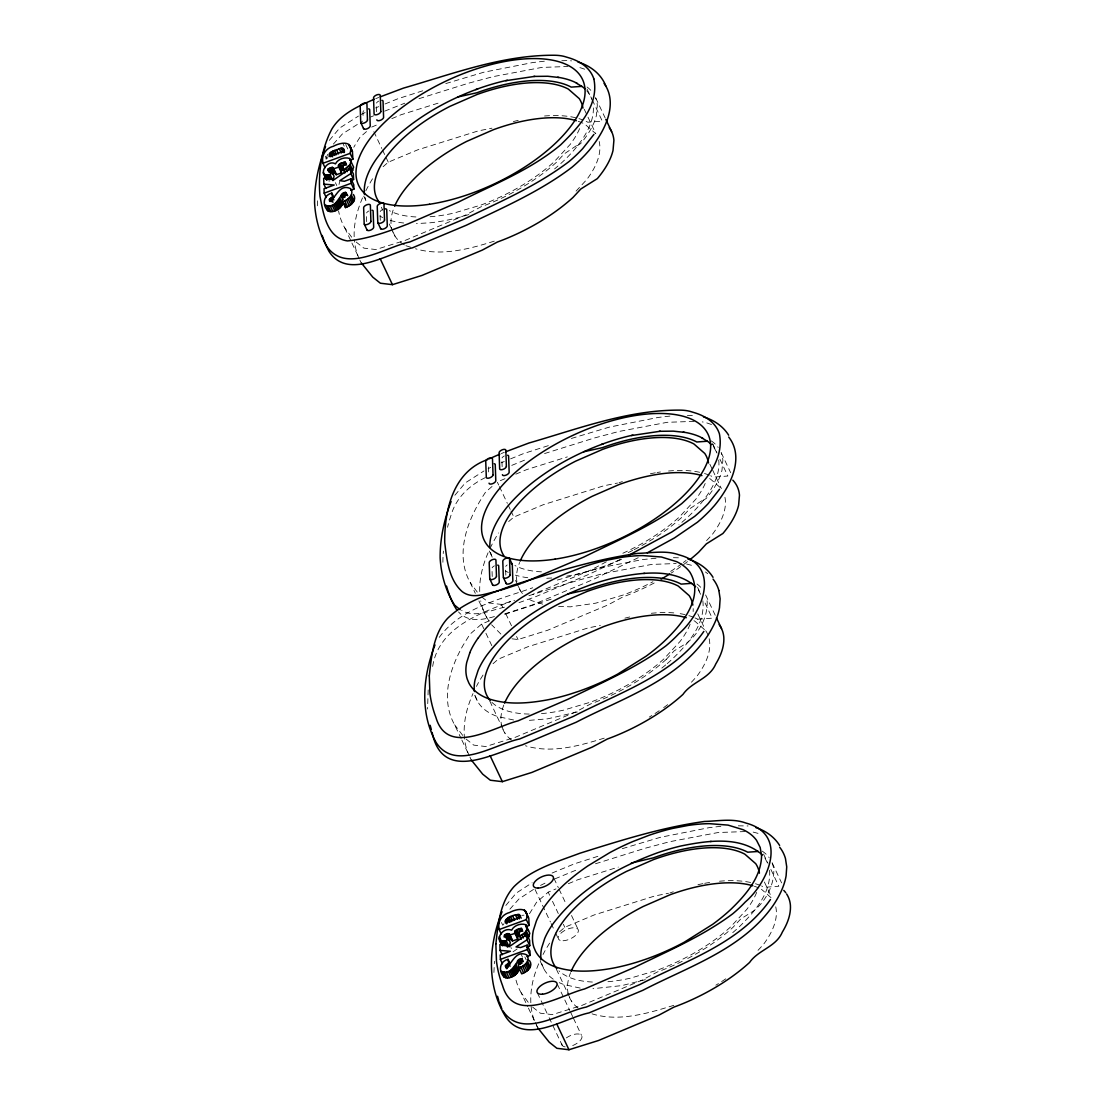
<?xml version="1.0" encoding="UTF-8"?>
<svg xmlns="http://www.w3.org/2000/svg" width="1105" height="1105" viewBox="0 0 1105 1105"><rect width="100%" height="100%" fill="white"/><g stroke="black" fill="none" stroke-linecap="round" stroke-linejoin="round"><path stroke-width="0.75" stroke-dasharray="5 3.75" d="M493.907 972.469L494.446 961.267M428.188 689.921L427.566 709.009M432.663 666.426C438.547 628.096 479.225 613.399 510.69 601.548M325.906 159.023L328.309 152.476M329.318 140.363L339.705 128.014L358.448 116.066M454.887 495.247L465.274 482.899L484.004 470.951M439.238 637.364C460.799 607.847 499.93 599.393 532.707 587.777M505.828 905.465L516.215 893.102L532.14 882.771M483.023 675.045L479.487 680.763A257.064 117.904 -25.3 0 0 476.448 686.398M529.488 913.725L536.547 902.302L548.191 892.163L555.939 888.917M549.613 943.131L546.091 948.85A257.064 117.904 -25.3 0 0 543.038 954.499M327.757 157.49L326.597 159.023L325.202 156.095M503.963 923.752L502.789 925.286L501.408 922.357M333.379 144.092L342.467 133.871L362.62 121.108M509.888 909.18L518.977 898.959L533.494 889.428M356.155 242.036L363.821 248.114L375.852 249.55L405.397 240.31L465.688 214.992L480.772 206.925A116.55 53.454 -25.3 0 0 556.437 162.297L564.199 153.899L578.799 144.12M576.064 191.124L586.81 179.493A112.903 51.783 -25.3 0 0 599.186 141.495M634.173 549.641A116.55 53.454 -25.3 0 0 681.992 517.168L689.755 508.77L704.368 499.004M706.592 540.621L712.38 534.364A112.903 51.783 -25.3 0 0 724.742 496.366M691.426 682.227L696.73 676.481A112.945 51.797 -25.3 0 0 708.636 636.825M758.03 950.314L763.334 944.582A112.945 51.797 -25.3 0 0 775.682 906.583M666.356 659.284L674.119 650.886L687.255 642.696C698.968 633.165 707.393 617.667 707.214 602.239A111.716 51.244 -25.3 0 0 706.454 597.653M366.501 131.592L360.037 137.213A256.429 117.613 -25.3 0 0 353.793 147.227M383.104 166.703L388.269 162.2L417.718 149.838L478.23 130.915L491.96 128.18M492.057 486.462L485.592 492.098A256.429 117.613 -25.3 0 0 470.26 582.653L475.316 593.33M508.659 521.574L513.839 517.071L543.273 504.709L603.786 485.799L617.529 483.051M489.335 620.83L481.6 624.076L469.943 634.215L462.898 645.638A256.498 117.641 -25.3 0 0 454.597 724.77L461.116 738.499M493.023 663.704L498.189 659.202L527.638 646.839L588.15 627.916L600.36 625.485M559.613 931.791L564.793 927.288L594.228 914.926L654.74 896.003L668.484 893.268M517.14 948.96L512.996 951.861L510.911 947.468M577.335 145.708L580.719 143.512A111.591 51.175 -25.3 0 0 596.438 115.279L597.308 105.251A111.591 51.175 -25.3 0 0 595.595 97.793M702.904 500.593L706.275 498.396A111.591 51.175 -25.3 0 0 721.993 470.15L722.863 460.122A111.591 51.175 -25.3 0 0 721.151 452.677M485.371 477.609C470.053 484.846 456.572 497.402 451.475 513.894A459.404 210.71 -25.3 0 0 447.539 527.251M606.341 561.796L591.244 569.862L532.513 594.531M638.234 557.693L591.866 580.097L531.298 605.347L504.073 614.048M361.266 114.45L365.133 112.53M488.12 468.686L490.703 467.401M540.538 885.395L546.989 882.177M620.126 559.531L589.103 574.255L535.234 596.866L518.673 602.764M375.576 107.945L378.725 106.619M385.023 103.981L398.007 98.704L422.787 90.776M370.479 117.089L373.628 115.776M384.637 111.149L404.803 103.193M371.681 127.089L379.429 123.829M391.819 118.622L401.115 114.727L440.149 102.516M501.145 462.815L504.294 461.489M510.579 458.851L523.563 453.575L548.342 445.647M511.767 465.371L526.339 459.431M504.985 478.714L497.236 481.96L498.687 485.012M515.828 474.156L526.684 469.597L567.335 456.89M504.833 614.325L551.685 599.007M552.099 873.033L574.517 863.792L599.297 855.864M554.862 878.876L577.28 869.635M568.329 883.71L577.625 879.815L618.289 867.094M375.741 98.663L378.739 97.447M501.311 453.547L504.308 452.332M445.785 83.579L483.797 72.226L532.679 62.557L544.862 61.148M418.988 98.677L468.271 83.276L493.079 76.646L541.726 67.433L567.956 66.493M571.354 438.464L609.366 427.11L658.249 417.428L670.431 416.033M544.544 453.561L593.827 438.146L618.634 431.53L667.282 422.303L695.211 421.337M557.348 580.07L600.236 567.804L642.599 559.558L658.179 558.066M481.725 596.921L489.377 602.999L501.408 604.421L514.543 600.319M528.908 595.678L578.191 580.263L602.999 573.647L651.632 564.42L676.177 563.536M504.46 607.211C490.717 610.153 475.012 618.399 461.641 610.333M511.988 638.814L518.01 639.533L547.555 630.292L607.847 604.988L622.93 596.921A116.55 53.454 -25.3 0 0 655.237 582.418M622.308 848.668L660.32 837.314L709.189 827.645L721.385 826.236M595.498 863.765L644.781 848.35L669.589 841.734L718.222 832.507L746.151 831.54M494.267 241.152C469.224 249.012 441.448 256.484 415.535 248.763M604.2 738.154C579.089 745.903 551.34 753.721 525.455 745.764M673.829 1005.343C647.751 1013.34 619.007 1022.125 592.045 1013.851M468.852 214.591L460.923 216.898A123.829 56.797 -25.3 0 1 430.425 222.768L416.447 223.597M577.335 711.993L547.707 718.816L526.367 720.598M645.361 979.665L621.853 985.605L592.957 988.685M494.405 616.562C482.402 620.029 467.968 622.488 458.492 611.935M551.74 577.984L546.146 578.316M521.781 915.354L523.991 915.175M697.738 619.228L712.228 618.151L704.286 601.355M561.81 60.734L566.879 60.595A63.399 29.075 -25.3 0 1 571.534 60.872M687.365 415.604L692.448 415.48M673.415 557.68L681.454 557.859M738.32 825.822L748.044 825.96M558.605 606.369L570.401 606.838L595.788 603.15L622.875 595.125A112.903 51.783 -25.3 0 0 652.889 581.769M328.696 180.93L329.912 180.985M513.604 719.99L497.264 716.427A124.395 57.059 -25.3 0 1 477.098 700.446L473.672 693.167M580.194 988.091L563.854 984.527A124.395 57.059 -25.3 0 1 559.268 982.649M686.592 564.02L693.263 565.76M753.182 832.106L759.853 833.847M405.936 245.724L413.933 248.252M542.693 604.145L531.491 600.595A112.903 51.783 -25.3 0 1 527.154 597.874M584.655 69.201L580.719 67.861A63.399 29.075 -25.3 0 0 576.672 67.018M711.523 424.527L706.275 422.745A63.399 29.075 -25.3 0 0 702.241 421.903M500.869 634.049L491.615 624.767M466.075 739.038L473.741 745.115L485.758 746.538L515.303 737.297L575.608 711.979L590.692 703.913A116.522 53.441 -25.3 0 0 666.356 659.284M532.665 1007.125L540.331 1013.202L552.362 1014.625L581.907 1005.398L642.198 980.08L657.295 972.013A116.522 53.441 -25.3 0 0 683.622 960.604M720.101 487.457L710.487 479.073A112.903 51.783 -25.3 0 0 706.44 477.18M704.451 629.588L694.852 621.19A112.903 51.783 -25.3 0 0 692.2 619.891M771.041 897.674L761.442 889.276M351.694 237.202L344.705 227.768A256.429 117.613 -25.3 0 1 338.572 210.875M477.25 592.073L470.26 582.653M462.719 735.405L454.611 724.77M528.204 1002.276L521.215 992.856L527.707 1006.6M478.921 600.968L486.863 617.764L490.661 623.358M698.291 589.863L701.371 595.706M764.881 857.95L768.472 865.008M595.706 97.944L605.084 117.793M586.99 88.953L591.479 98.248M592.211 99.768L602.308 121.149L587.819 122.227A116.55 53.454 -25.3 0 0 578.965 118.636M584.269 109.285L595.816 133.705L584.932 124.188A112.903 51.783 -25.3 0 0 577.915 121.205M721.275 452.829L730.654 472.678M712.711 443.961L717.048 453.119M719.935 459.224L727.877 476.02L713.388 477.111A116.55 53.454 -25.3 0 0 710.653 475.772M712.545 443.823L715.999 451.144M709.838 464.155L711.993 468.741M712.725 470.26L721.385 488.59M705.625 594.946L715.722 616.314M697.587 587.404L701.399 595.25M697.794 613.91L705.018 629.173M772.215 863.033L781.594 882.881M763.5 854.027L767.989 863.337M770.876 869.442L778.818 886.238L764.329 887.315A116.564 53.468 -25.3 0 0 761.594 885.989M764.384 881.997L771.608 897.274M373.849 131.661L381.777 148.457M382.496 149.99L385.383 156.095M386.115 157.614L388.269 162.2M381.336 207.201L382.772 210.254M389.264 223.997L395.038 236.208M345.713 144.534L347.785 148.926M342.812 143.249L344.194 146.178M363.752 196.165L366.529 202.022M499.405 486.545L507.347 503.341M508.065 504.861L510.234 509.446M510.952 510.966L513.839 517.071M335.409 182.67L336.79 185.599M515.552 580.401L517.72 584.973M518.438 586.506L520.607 591.078M344.705 227.768L351.197 241.512M351.915 243.031L359.139 258.308M489.322 551.036L492.084 556.892M501.408 604.421L502.844 607.474M505.731 613.579L511.505 625.789M516.56 636.48L518.01 639.533M481.6 624.076L485.205 631.715M485.924 633.234L493.148 648.511M489.805 701.136L504.957 733.209M553.937 878.337L558.329 887.633M559.061 889.18L566.395 904.664M571.52 915.52L578.108 929.457M548.191 892.163L549.627 895.23M552.514 901.335L558.287 913.545M563.343 924.236L564.793 927.288M535.041 889.456L550.414 921.998M551.146 923.545L554.807 931.294M555.539 932.841L558.467 939.043M461.835 740.032L469.059 755.295M556.395 969.237L571.561 1001.296M557.334 984.182L569.793 1010.523M570.525 1012.083L572.721 1016.724M573.454 1018.271L581.506 1035.316M540.262 961.253L543.715 968.56A124.395 57.059 -25.3 0 0 555.152 980.439M524.834 956.93L526.215 959.858M521.132 954.278L522.513 957.206M537.403 992.884L548.398 1016.117M549.13 1017.677L562.307 1045.565M528.425 1008.119L535.649 1023.396M536.367 1024.915L537.817 1027.968M469.349 755.806C462.967 742.767 463.147 727.532 466.172 713.609A257.064 117.904 -25.3 0 1 473.009 693.581M469.97 757.174L471.213 759.881M535.317 1022.539L537.182 1026.614M477.125 700.473L475.606 696.813A123.373 56.59 -25.3 0 1 474.625 692.904M543.715 968.56L542.196 964.9A123.373 56.59 -25.3 0 1 541.215 960.991M534.074 1019.832C529.792 1007.58 529.972 994.265 532.776 981.71A257.064 117.904 -25.3 0 1 540.317 960.079M769.591 870.298C771.262 893.116 754.384 912.053 739.121 926.957A123.898 56.825 -25.3 0 1 729.894 934.982M702.863 600.83C705.418 624.145 688.084 643.704 672.531 658.856A123.898 56.825 -25.3 0 1 666.881 663.912M502.14 466.642L501.863 458.603A3.647 1.671 -25.3 0 1 504.308 455.964M505.828 575.139L505.565 567.114A3.647 1.671 -25.3 0 1 507.195 564.959M488.672 471.932L488.507 467.111A3.647 1.671 -25.3 0 1 490.15 464.943M492.236 576.506L491.96 568.481A3.647 1.671 -25.3 0 1 494.405 565.843M376.584 111.757L376.308 103.732A3.647 1.671 -25.3 0 1 378.739 101.094M380.272 220.268L379.996 212.243A3.647 1.671 -25.3 0 1 382.441 209.605M363.062 115.445L362.951 112.227A3.647 1.671 -25.3 0 1 364.581 110.072M366.68 221.635L366.404 213.61A3.647 1.671 -25.3 0 1 368.835 210.972M579.628 128.594A112.903 51.783 -25.3 0 1 570.221 144.382L554.006 161.91A112.903 51.783 -25.3 0 1 480.716 205.143L453.616 213.155A112.903 51.783 -25.3 0 1 428.243 216.856M415.908 216.953A112.903 51.783 -25.3 0 1 389.333 210.613M593.357 107.959A123.829 56.797 -25.3 0 1 580.899 141.343L577.031 146.482A123.829 56.797 -25.3 0 1 554.586 168.913M403.684 223.003A123.829 56.797 -25.3 0 1 389.816 220.254M382.758 217.561A123.829 56.797 -25.3 0 1 379.968 216.124M365.686 199.812A123.829 56.797 -25.3 0 1 364.982 197.243M586.7 90.748A123.829 56.797 -25.3 0 1 591.962 99.933M361.307 262.88A256.429 117.613 -25.3 0 1 359.899 260.241M359.263 258.888A256.429 117.613 -25.3 0 1 354.346 239.84M354.166 236.677A256.429 117.613 -25.3 0 1 363.089 196.579M365.824 190.806A256.429 117.613 -25.3 0 1 372.951 178.071M404.416 244.868A112.903 51.783 -25.3 0 1 394.071 207.574M513.355 121.578A116.55 53.454 -25.3 0 1 521.463 119.602M544.558 115.997A116.55 53.454 -25.3 0 1 577.307 118.166M339.028 184.466A256.429 117.613 -25.3 0 1 339.663 181.496M587.073 87.005A111.591 51.175 -25.3 0 1 592.653 92.544M317.356 205.82A459.404 210.71 -25.3 0 1 317.605 199.439M486.863 617.764A256.429 117.613 -25.3 0 1 480.744 600.871M479.722 591.562A256.429 117.613 -25.3 0 1 489.377 549.876M490.026 548.481A256.429 117.613 -25.3 0 1 498.507 532.942M711.275 440.909A111.591 51.175 -25.3 0 1 718.209 447.428M705.183 483.465A112.903 51.783 -25.3 0 1 695.777 499.253L679.575 516.781A112.903 51.783 -25.3 0 1 621.397 553.895M541.464 571.838A112.903 51.783 -25.3 0 1 514.889 565.484M686.067 560.428A112.903 51.783 -25.3 0 1 683.332 562.514M681.951 563.564A112.903 51.783 -25.3 0 1 669.257 572.279M522.444 593.509A112.903 51.783 -25.3 0 1 517.251 583.302M516.905 581.589A112.903 51.783 -25.3 0 1 519.626 562.459M442.898 562.279A459.404 210.71 -25.3 0 1 443.423 551.091M687.503 561.602A116.55 53.454 -25.3 0 1 682.13 565.636M680.763 566.616A116.55 53.454 -25.3 0 1 671.136 573.108M619.049 482.747A116.55 53.454 -25.3 0 1 622.35 481.573M650.403 473.755A116.55 53.454 -25.3 0 1 655.458 472.788M657.13 472.512A116.55 53.454 -25.3 0 1 660.459 471.987M668.553 471.02A116.55 53.454 -25.3 0 1 702.877 473.051M704.52 473.52A116.55 53.454 -25.3 0 1 709.203 475.15M632.682 550.401A116.55 53.454 -25.3 0 1 628.123 552.624M718.706 460.067A123.829 56.797 -25.3 0 1 706.468 496.228L702.587 501.352A123.829 56.797 -25.3 0 1 678.94 524.778M621.535 559.337A123.829 56.797 -25.3 0 1 594.421 569.462L586.479 571.768A123.829 56.797 -25.3 0 1 564.848 576.465M527.748 577.708A123.829 56.797 -25.3 0 1 515.372 575.125M508.328 572.445A123.829 56.797 -25.3 0 1 505.524 571.009M492.208 557.169A123.829 56.797 -25.3 0 1 490.537 552.113M713.927 447.746A123.829 56.797 -25.3 0 1 717.076 453.561M607.943 981.71A112.917 51.797 -25.3 0 0 630.126 978.243L657.226 970.218A112.945 51.797 -25.3 0 0 730.516 926.998L746.731 909.456A112.945 51.797 -25.3 0 0 756.704 892.301M592.404 982.041A112.917 51.797 -25.3 0 1 558.964 970.881M762.215 851.126A111.246 51.023 -25.3 0 1 769.163 857.632M772.105 862.881A111.716 51.244 -25.3 0 1 773.818 870.326C773.983 885.754 765.558 901.266 753.845 910.796L740.709 918.973L732.947 927.385A116.522 53.441 -25.3 0 1 685.114 959.844M521.187 992.87A256.498 117.641 -25.3 0 1 515.372 977.469M578.122 1008.064A112.903 51.783 -25.3 0 1 570.594 972.662M754.425 886.293A112.903 51.783 -25.3 0 1 758.804 887.978M725.778 978.823A112.945 51.797 -25.3 0 1 715.86 985.19M670.003 892.951A116.564 53.468 -25.3 0 1 673.304 891.776M697.973 884.691A116.564 53.468 -25.3 0 1 703.042 883.627M704.728 883.309A116.564 53.468 -25.3 0 1 711.413 882.204M719.507 881.224A116.564 53.468 -25.3 0 1 753.817 883.268M755.475 883.738A116.564 53.468 -25.3 0 1 760.143 885.367M566.368 1037.885A10.926 5.014 -25.3 0 1 581.838 1035.882A10.926 5.014 -25.3 0 1 569.862 1046.476M565.18 1046.891A10.926 5.014 -25.3 0 1 562.887 1041.228M705.432 571.976A151.551 69.505 -25.3 0 1 707.753 573.757M696.993 583.993A111.246 51.023 -25.3 0 1 702.573 589.545M511.518 739.977A112.903 51.783 -25.3 0 1 502.637 728.692M502.071 727.076A112.903 51.783 -25.3 0 1 503.991 704.576M693.18 608.593A112.945 51.797 -25.3 0 1 693.139 611.535M690.114 624.215A112.945 51.797 -25.3 0 1 680.141 641.37L663.925 658.898A112.945 51.797 -25.3 0 1 590.636 702.131L563.536 710.156A112.917 51.797 -25.3 0 1 541.353 713.623M667.696 704.659A112.945 51.797 -25.3 0 1 662.075 708.747M659.188 710.736A112.945 51.797 -25.3 0 1 649.257 717.104M705.736 630.706A112.945 51.797 -25.3 0 1 708.07 635.209M665.693 664.906A123.898 56.825 -25.3 0 1 660.845 668.87M529.24 714.065A112.917 51.797 -25.3 0 1 490.192 700.515M624.919 618.151A116.564 53.468 -25.3 0 1 629.781 616.963M651.315 613.289A116.564 53.468 -25.3 0 1 677.268 613.261M680.197 613.676A116.564 53.468 -25.3 0 1 687.227 615.167M688.885 615.637A116.564 53.468 -25.3 0 1 693.553 617.281M695.004 617.902A116.564 53.468 -25.3 0 1 697.725 619.228M563.053 940.756A10.926 5.014 -25.3 0 0 578.398 930.755A10.926 5.014 -25.3 0 0 563.426 931.239A10.926 5.014 -25.3 0 0 563.053 940.756"/><path stroke-width="1.5" d="M503.051 972.69L504.156 977.138C511.063 980.024 518.604 973.754 520.068 966.986M502.374 945.024C494.598 938.352 502.982 926.929 511.629 930.134C514.06 925.341 520.828 923.007 525.773 924.719L526.892 929.333L525.262 932.316L519.682 936.322L521.063 939.25M502.098 944.941L502.029 942.496M505.344 920.893L505.317 922.827L520.041 917.44L519.364 914.595C514.543 914.581 507.817 916.307 505.344 920.893L506.739 923.821M344.857 172.988L342.357 166.468L346.1 163.802L345.147 162.103L340.52 163.388L343.296 169.231L341.307 170.957L341.569 172.96L336.21 174.714L332.536 167.352L327.798 169.424L328.475 170.944L331.307 170.515L334.069 176.372L332.923 180.585L330.16 174.728L331.307 170.515M336.21 174.714L335.298 173.209L331.956 174.01M519.682 936.322L518.549 932.731L522.292 930.051L521.339 928.352L516.726 929.636L519.488 935.493L517.513 937.22L517.762 939.222L512.402 940.977L509.46 933.946L507.692 933.601L504.543 935.023L504.06 936.916L507.499 936.778L510.275 942.62L509.129 946.833L506.366 940.99L507.499 936.778M512.402 940.977L511.505 939.471L509.253 939.761L506.491 933.905M504.156 977.138C498.231 971.254 499.419 961.405 508.051 959.347L508.645 963.339L505.427 965.867L505.897 967.704C512.223 963.988 515.607 949.582 526.836 954.913C530.939 960.604 524.088 966.378 518.936 967.994L521.698 973.85C526.85 972.234 533.701 966.461 529.599 960.77L528.162 960.065M333.448 168.858L338.793 167.104L338.544 165.101L340.52 163.388M509.64 935.12L514.999 933.366L514.75 931.363L516.726 929.636M353.407 194.508C357.495 200.212 350.644 205.972 345.492 207.588L342.73 201.745C347.882 200.115 354.733 194.356 350.63 188.651C339.415 183.32 336.031 197.726 329.704 201.442L329.221 199.604L332.453 197.077L331.845 193.099C323.213 195.143 322.025 204.991 327.95 210.889C334.014 213.514 341.473 208.541 343.158 202.45M329.428 153.857L329.11 156.565L343.835 151.178L343.614 148.968L341.1 148.167L331.528 151.758L329.428 153.857L330.809 156.786M325.533 146.633L323.143 153.167A459.404 210.71 -25.3 0 0 314.58 203.113A459.404 210.71 -25.3 0 0 326.293 245.655C345.52 274.952 384.872 247.023 409.679 241.995L463.548 219.37C499.64 202.035 537.085 185.806 569.13 161.482A118.111 54.173 -25.3 0 0 582.639 148.719L593.938 134.409M451.102 501.504L448.699 508.051A459.404 210.71 -25.3 0 0 440.149 557.997A459.404 210.71 -25.3 0 0 451.848 600.526L454.625 605.167L460.136 609.684M434.983 644.933C422.994 675.998 419.348 712.601 436.213 742.643C455.44 771.953 494.791 744.01 519.599 738.996L573.454 716.372C619.049 692.683 673.235 675.404 703.857 631.411M502.057 911.722C488.479 945.162 486.159 984.817 505.565 1016.586C524.806 1045.883 564.144 1017.954 588.951 1012.926L642.82 990.315C688.401 966.613 742.588 949.347 773.224 905.354A151.647 69.546 -25.3 0 0 786.111 875.768L786.732 866.886L785.489 858.668A151.647 69.546 -25.3 0 0 779.647 847.19M469.791 652.875L466.738 662.365A123.373 56.59 -25.3 0 0 467.305 679.257L468.824 682.918A124.395 57.059 -25.3 0 0 488.963 698.871C507.665 705.073 527.9 703.429 546.961 699.962A124.589 57.142 -25.3 0 0 570.47 694.023L578.454 691.399A123.208 56.507 -25.3 0 0 602.322 681.771A124.547 57.129 -25.3 0 0 617.75 674.064L646.163 656.163A123.898 56.825 -25.3 0 0 664.229 641.301C681.702 624.657 704.893 597.294 689.99 572.307A123.677 56.728 -25.3 0 0 676.509 561.616L661.439 557.017L642.82 555.58A122.862 56.355 -25.3 0 0 621.493 557.362L606.203 560.304A124.63 57.156 -25.3 0 0 582.432 567.21L566.464 573.357A122.917 56.369 -25.3 0 0 543.135 584.559L521.436 597.722A123.967 56.866 -25.3 0 0 496.656 617.308L491.407 622.419A125.197 57.419 -25.3 0 0 478.368 637.834M343.475 170.073L350.092 164.645L350.851 161.261L349.567 158.471C344.622 156.758 337.854 159.092 335.437 163.871C326.334 158.485 316.486 178.154 330.16 174.728M349.056 166.054L351.818 171.91L353.614 167.117L349.567 158.471M525.262 932.316L528.024 938.173L529.82 933.366L525.773 924.719M325.188 205.033C336.417 210.268 338.282 194.521 345.699 192.394L347.73 195.723M501.394 971.295C512.61 976.516 514.488 960.784 521.905 958.657L522.416 961.074L518.3 963.988L518.936 967.994M719.507 489.294L708.208 503.59A118.111 54.173 -25.3 0 1 694.686 516.353L671.743 532.044L629.007 555.166M770.461 899.498C739.825 943.504 685.639 960.77 640.057 984.458L586.189 1007.083C561.381 1012.097 522.03 1040.04 502.803 1010.744M350.824 181.206L353.572 179.452L353.379 174.01L350.617 168.167L334.028 179.742L323.668 178.264L323.875 184.134L325.947 188.513M527.03 947.468L529.765 945.7L529.585 940.272L526.823 934.416L510.22 946.004L499.874 944.526L500.068 950.383L502.153 954.775M350.617 168.167L350.796 173.596L339.815 180.668L344.401 181.289L350.976 178.886L353.752 184.728L353.904 189.148L350.727 190.309M526.823 934.416L527.002 939.844L516.021 946.916L520.607 947.551L527.182 945.134L529.944 950.991L530.096 955.397L526.933 956.557M487.65 459.57C453.23 471.393 444.279 510.234 444.721 542.596C446.807 559.544 448.782 579.863 462.332 591.741C473.354 599.904 486.614 593.054 498.396 590.968M647.254 552.832L674.506 537.9L697.448 522.209A118.111 54.173 -25.3 0 0 710.971 509.446L714.493 505.524A151.426 69.449 -25.3 0 0 728.692 437.027M489.197 458.824L499.805 454.155M695.68 586.727C673.649 567.431 640.803 572.611 614.504 577.86A124.63 57.156 -25.3 0 0 590.733 584.766C551.105 599.159 512.402 621.245 486.67 655.389A123.801 56.783 -25.3 0 0 478.092 670.431L475.04 679.92A123.373 56.59 -25.3 0 0 474.418 691.55M475.799 89.615L477.747 88.897M601.355 444.486L603.316 443.782M374.25 99.27C358.407 106.094 341.127 113.663 331.859 129.05C321.113 149.272 318.088 173.582 319.967 196.248C323.351 213.224 326.5 237.782 347.453 240.931C368.435 238.86 388.49 231.47 408.035 223.901L458.313 202.146C493.092 184.604 530.566 170.06 560.677 144.824C578.219 127.669 599.366 105.431 593.855 78.925M380.244 96.839L403.435 88.124C452.525 73.952 502.181 54.988 554.075 55.25A56.369 25.857 -25.3 0 1 564.434 56.479L569.434 57.985A127.268 58.372 -25.3 0 1 593.855 78.925M505.8 451.724L528.991 442.995C578.095 428.837 627.737 409.858 679.63 410.121A56.369 25.857 -25.3 0 1 689.99 411.35L694.99 412.869A127.268 58.372 -25.3 0 1 719.41 433.809C724.894 462.401 701.247 485.869 681.73 503.618C651.936 525.939 617.143 540.677 583.868 557.03L522.513 583.053M323.157 163.222L350.105 153.346C353.821 140.073 340.685 142.296 333.42 146.261C323.972 148.581 319.207 159.327 325.243 167.601M349.705 160.363L352.882 159.203L352.426 151.468L349.663 145.611M326.251 197.546L324.179 193.154L351.128 183.292L350.976 178.886M499.363 929.471L526.312 919.609C530.013 906.335 516.891 908.559 509.612 912.509C500.164 914.843 495.413 925.576 501.435 933.863M525.911 926.612L529.074 925.451L528.853 918.904L525.262 910.7M502.457 963.809L500.385 959.416L527.334 949.554L527.182 945.134M499.999 590.443L520.925 583.606M458.036 96.936L476.89 92.765A116.55 53.454 -25.3 0 1 571.216 87.115L581.838 86.356M361.307 262.88L372.758 277.148L380.424 283.225L392.441 284.662L422 275.421L482.291 250.103L497.374 242.036A116.55 53.454 -25.3 0 0 573.039 197.408L580.802 189.01L597.322 178.637A111.591 51.175 -25.3 0 0 613.026 150.391L613.897 140.363A111.591 51.175 -25.3 0 0 609.242 127.669M583.592 451.807L602.446 447.635A116.55 53.454 -25.3 0 1 696.785 441.986L707.393 441.227M471.213 759.881L482.678 774.149L490.33 780.227L502.361 781.663L531.906 772.423L592.211 747.104L607.294 739.038A116.522 53.441 -25.3 0 0 682.959 694.41C691.771 681.702 709.438 678.981 715.75 663.995C720.598 655.997 724.341 646.881 723.816 637.35A111.716 51.244 -25.3 0 0 719.162 624.657M631.3 863.033L653.4 857.839A116.564 53.468 -25.3 0 1 747.726 852.204L758.348 851.43M537.817 1027.968L549.268 1042.236L556.92 1048.314L568.951 1049.75L598.496 1040.509L658.801 1015.191L673.884 1007.125A116.522 53.441 -25.3 0 0 749.549 962.496C758.361 949.789 776.028 947.068 782.34 932.095C787.188 924.084 790.931 914.968 790.42 905.451A111.716 51.244 -25.3 0 0 786.622 894M567.956 593.924L586.81 589.752A116.564 53.468 -25.3 0 1 681.136 584.117L691.758 583.343M505.745 80.624L507.388 80.264M631.314 435.494L632.958 435.149M500.303 940.645L506.366 940.99M643.676 573.426L644.685 573.357M541.022 959.651A123.373 56.59 -25.3 0 1 541.643 948.007L544.682 938.518A123.801 56.783 -25.3 0 1 553.26 923.476C579.006 889.332 617.695 867.259 657.323 852.867A124.63 57.156 -25.3 0 1 681.094 845.947C707.407 840.698 740.24 835.518 762.27 854.828M533.756 76.425L547.762 76.259L559.821 77.585A123.829 56.797 -25.3 0 1 574.89 82.184L582.639 86.908A123.829 56.797 -25.3 0 1 584.78 88.759M659.312 431.309L673.318 431.143L685.376 432.456A123.829 56.797 -25.3 0 1 700.46 437.055L708.208 441.793A123.829 56.797 -25.3 0 1 711.33 444.624M710.266 841.513L711.275 841.444M534.765 76.369L504.584 80.872A123.829 56.797 -25.3 0 0 480.813 87.778C449.459 98.897 419.651 115.321 395.038 137.876A123.829 56.797 -25.3 0 0 380.631 153.263L376.75 158.402A123.829 56.797 -25.3 0 0 364.512 194.563M557.638 77.267L558.798 77.433M660.32 431.24L630.14 435.743A123.829 56.797 -25.3 0 0 606.369 442.663C575.014 453.768 545.207 470.205 520.607 492.761A123.829 56.797 -25.3 0 0 506.187 508.148L502.319 513.273A123.829 56.797 -25.3 0 0 489.86 546.657M683.208 432.152L684.354 432.317M323.875 184.134L334.221 185.018L324.027 188.748L324.179 193.154M500.068 950.383L510.413 951.281L500.234 955.01L500.385 959.416M576.479 83.027L577.335 83.483M702.048 437.912L702.891 438.367M577.956 62.018C590.125 65.582 601.355 74.021 605.871 86.176M703.512 416.889C713.65 419.914 723.015 426.129 728.665 435.204M687.876 559.02C698.001 562.031 707.38 568.246 713.015 577.321M755.779 827.548C765.42 830.615 774.204 836.761 779.605 845.422M527.085 930.009L528.535 930.576M350.989 149.562L352.426 151.468M327.108 209.66L327.95 210.889M456.697 609.863L454.625 606.383A459.404 210.71 -25.3 0 1 446.503 586.078M528.632 917.73L524.433 909.954M605.816 119.326L611.59 131.536M716.454 617.847L721.496 628.538M360.865 122.848L363.628 128.705M349.07 144.437L351.832 150.294M348.918 145.169L350.299 148.098M350.105 153.346L352.882 159.203M343.158 148.346L344.539 151.275M377.91 222.865L380.673 228.707M342.343 148.111L344.415 152.504M350.092 164.645L352.854 170.502M341.1 148.167L343.185 152.559M339.207 148.609L341.279 153.001M350.796 173.596L353.572 179.452M345.147 162.103L346.528 165.032M347.619 167.421L349 170.35M343.848 162.173L345.23 165.101M345.768 168.747L347.15 171.676M336.417 149.548L338.489 153.94M342.177 162.642L343.572 165.57M351.128 183.292L353.904 189.148M342.357 166.468L345.119 172.325M334.442 150.321L336.514 154.714M339.29 164.217L342.067 170.073M332.812 151.054L334.884 155.446M338.544 165.101L341.307 170.957M331.528 151.758L332.909 154.686M338.31 165.985L341.569 172.96M351.321 195.005L354.097 200.861M330.575 152.435L332.646 156.827M364.319 224.232L367.081 230.075M380.175 258.708L392.441 284.662M350.534 196.428L353.296 202.284M329.898 153.125L331.279 156.054M349.401 197.685L352.177 203.541M345.699 192.394L347.081 195.323M333.254 167.684L336.279 174.162M344.788 192.353L346.169 195.281M348.02 198.831L350.782 204.687M332.536 167.352L335.298 173.209M343.738 192.602L345.119 195.53M331.5 167.338L334.263 173.195M346.431 199.895L349.208 205.737M342.757 193.085L344.829 197.477M330.298 167.656L333.061 173.499M341.887 193.776L343.268 196.704M329.193 168.153L331.265 172.546M344.677 200.861L347.44 206.704M341.114 194.881L343.185 199.259M328.337 168.761L329.718 171.689M327.798 169.424L329.18 172.352M339.774 198.196L342.55 204.052M328.558 175.018L330.63 179.411M509.405 558.384L512.168 564.227M339.055 199.618L341.818 205.461M327.149 175.143L329.221 179.521M325.934 175.073L328.005 179.466M338.213 200.861L340.975 206.718M324.911 174.825L326.983 179.217M323.682 173.195L326.873 180.239M337.26 201.939L340.036 207.795M323.143 172.836L326.279 179.576L325.754 177.574M331.845 193.099L333.917 197.477M336.196 202.878L338.959 208.735M332.453 197.077L333.834 200.005M334.981 203.721L337.743 209.577M330.878 197.919L332.964 202.298M333.613 204.453L336.376 210.309M329.829 198.748L331.21 201.676M332.108 205.088L334.87 210.945M330.077 205.668L332.854 211.525M328.157 205.889L330.92 211.746M503.466 577.735L506.242 583.592M326.486 205.696L329.249 211.552M489.874 579.103L492.637 584.959M490.095 755.696L502.361 781.663M526.312 919.609L529.074 925.451M519.364 914.595L521.201 918.158M518.549 914.374L519.93 917.302M526.284 930.907L529.06 936.75M517.306 914.429L519.378 918.821M515.4 914.871L517.485 919.263M527.002 939.844L529.765 945.7M521.339 928.352L522.72 931.28M523.825 933.684L525.207 936.598M520.041 928.435L521.422 931.363M521.974 935.01L523.356 937.938M512.61 915.81L514.695 920.203M518.383 928.904L519.764 931.833M527.334 949.554L530.096 955.397M518.549 932.731L521.311 938.573M510.648 916.584L512.72 920.962M515.496 930.479L518.259 936.336M509.018 917.316L511.09 921.708M514.75 931.363L517.513 937.22M514.516 932.247L517.762 939.222M507.72 918.02L509.806 922.413M527.527 961.253L530.29 967.11M556.685 1023.796L568.951 1049.75M506.781 918.697L508.162 921.625M506.104 919.374L507.485 922.302M526.74 962.676L529.502 968.533M505.62 920.12L507.002 923.034M525.607 963.947L528.37 969.803M521.905 958.657L523.287 961.585M509.46 933.946L512.485 940.424M524.212 965.093L526.988 970.936M520.98 958.601L522.361 961.53M508.742 933.615L511.505 939.471M519.944 958.85L522.016 963.242M507.692 933.601L510.469 939.457M522.637 966.143L525.4 971.999M518.949 959.347L521.035 963.726M518.079 960.024L520.165 964.416M505.386 934.416L508.162 940.258M520.883 967.11L523.646 972.966M517.306 961.129L518.687 964.057M504.543 935.023L505.924 937.938M515.98 964.444L518.742 970.301M504.764 941.28L507.527 947.137M515.248 965.867L518.01 971.723M503.355 941.391L505.427 945.783M514.419 967.124L517.181 972.966M502.14 941.336L504.212 945.714M499.267 936.639L501.339 941.032M501.118 941.087L503.189 945.479M499.184 937.979L501.946 943.836M513.466 968.201L516.228 974.044M499.336 939.084L502.471 945.825M508.051 959.347L510.123 963.74M512.402 969.14L515.165 974.997M508.645 963.339L510.027 966.267M511.173 969.983L513.949 975.839M507.085 964.168L508.466 967.096M509.819 970.715L512.582 976.571M506.021 964.997L507.402 967.925M508.314 971.35L511.076 977.193M505.427 965.867L506.808 968.781M506.283 971.93L509.046 977.773M504.363 972.151L507.126 977.994M502.678 971.958L505.455 977.801M432.124 732.422C442.442 782.851 491.573 753.872 522.361 744.839L576.216 722.214C621.811 698.526 675.998 681.26 706.62 637.254A151.647 69.546 -25.3 0 0 719.521 607.681L720.129 598.786L718.885 590.581M499.225 1001.876L501.781 1008.713M346.348 192.795L345.713 195.461L342.094 197.726L342.73 201.745M430.163 725.322L431.351 729.576M497.54 996.254L498.728 1000.508M344.857 203.582L345.492 207.588M380.548 228.293A3.647 1.671 -25.3 0 0 383.974 228.846A3.647 1.671 -25.3 0 0 387.289 225.821L386.736 209.77A3.647 1.671 -25.3 0 0 384.996 208.845M380.286 203.527A112.903 51.783 -25.3 0 1 449.984 106.329L476.946 94.547A112.903 51.783 -25.3 0 1 568.329 89.077L579.227 98.594A112.903 51.783 -25.3 0 1 582.929 108.083M363.504 128.291A3.647 1.671 -25.3 0 0 366.929 128.843A3.647 1.671 -25.3 0 0 370.23 125.818L369.692 109.768A3.647 1.671 -25.3 0 0 368.656 108.87M394.637 206.207A112.903 51.783 -25.3 0 1 466.586 141.44L493.548 129.658A112.903 51.783 -25.3 0 1 576.354 120.707M322.204 235.42A459.404 210.71 -25.3 0 0 329.055 251.498C348.296 280.794 387.634 252.865 412.441 247.838L466.31 225.227C502.402 207.892 539.862 191.662 571.893 167.325A118.111 54.173 -25.3 0 0 585.415 154.562L588.924 150.653A151.426 69.449 -25.3 0 0 604.117 83.455M376.846 119.782A3.647 1.671 -25.3 0 0 380.286 120.335A3.647 1.671 -25.3 0 0 383.587 117.323L383.048 101.259A3.647 1.671 -25.3 0 0 382.012 100.362M366.943 229.66A3.647 1.671 -25.3 0 0 370.382 230.213A3.647 1.671 -25.3 0 0 373.683 227.188L373.145 211.138A3.647 1.671 -25.3 0 0 372.109 210.24M732.822 480.178A111.591 51.175 -25.3 0 1 739.466 495.233L738.596 505.261A111.591 51.175 -25.3 0 1 722.877 533.508L706.357 543.881L698.595 552.279A116.55 53.454 -25.3 0 1 690.1 559.544M504.004 555.967A112.903 51.783 -25.3 0 1 575.553 461.199L602.515 449.417A112.903 51.783 -25.3 0 1 693.899 443.948L704.783 453.464A112.903 51.783 -25.3 0 1 708.485 462.954M520.193 561.078A112.903 51.783 -25.3 0 1 592.142 496.311L619.104 484.529A112.903 51.783 -25.3 0 1 701.91 475.592M669.74 573.992A116.55 53.454 -25.3 0 1 661.135 579.158M506.104 583.178A3.647 1.671 -25.3 0 0 509.543 583.716A3.647 1.671 -25.3 0 0 512.844 580.705L512.292 564.655A3.647 1.671 -25.3 0 0 511.27 563.743M489.059 483.161A3.647 1.671 -25.3 0 0 492.485 483.714A3.647 1.671 -25.3 0 0 495.8 480.703L495.247 464.639A3.647 1.671 -25.3 0 0 494.225 463.741M502.416 474.667A3.647 1.671 -25.3 0 0 505.841 475.219A3.647 1.671 -25.3 0 0 509.156 472.194L508.604 456.144A3.647 1.671 -25.3 0 0 507.582 455.246M492.512 584.531A3.647 1.671 -25.3 0 0 495.938 585.084A3.647 1.671 -25.3 0 0 499.253 582.073L498.7 566.022A3.647 1.671 -25.3 0 0 497.678 565.111M759.425 873.171A112.945 51.797 -25.3 0 0 755.723 863.682L744.839 854.165A112.917 51.797 -25.3 0 0 653.469 859.621L626.494 871.403A112.917 51.797 -25.3 0 0 556.782 968.615M571.161 971.295A112.903 51.783 -25.3 0 1 643.096 906.528L670.058 894.746A112.903 51.783 -25.3 0 1 752.864 885.796M783.777 890.395A111.246 51.023 -25.3 0 1 785.766 892.757M713.043 579.089A151.647 69.546 -25.3 0 1 718.885 590.54M490.192 700.515A112.917 51.797 -25.3 0 1 559.89 603.316L586.865 591.534A112.917 51.797 -25.3 0 1 678.263 586.064L689.133 595.581A112.945 51.797 -25.3 0 1 692.835 605.084M504.557 703.194A112.903 51.783 -25.3 0 1 576.506 638.428L603.468 626.659A112.903 51.783 -25.3 0 1 686.274 617.709M469.694 652.875A123.898 56.825 -25.3 0 1 478.285 637.82M429.279 675.832L429.886 693.236A480.192 220.24 -25.3 0 0 435.923 717.421C447.511 757.105 493.7 726.924 517.955 720.888L568.219 699.134C601.493 682.793 636.287 668.055 666.08 645.734A106.743 48.965 -25.3 0 0 678.705 633.897C701.993 613.883 722.311 566.285 679.354 554.972C666.08 550.055 651.688 553.011 637.944 553.37C595.305 559.282 554.296 572.279 513.342 585.111C490.523 593.703 465.343 600.927 447.539 618.413C433.422 633.8 431.502 655.997 429.279 675.832M495.869 943.919L496.477 961.322A480.192 220.24 -25.3 0 0 502.526 985.508C514.115 1025.205 560.29 995.025 584.545 988.975L634.809 967.234C668.083 950.894 702.877 936.156 732.684 913.821A106.743 48.965 -25.3 0 0 745.295 901.984C768.583 881.983 788.901 834.372 745.944 823.073C732.684 818.142 718.278 821.098 704.548 821.457C661.895 827.369 620.886 840.38 579.945 853.212C557.113 861.789 531.933 869.013 514.129 886.5C500.013 901.887 498.093 924.098 495.869 943.919M761.58 855.491C761.235 877.287 745.654 895.036 730.819 909.387A123.898 56.825 -25.3 0 1 712.753 924.263L684.34 942.151A124.547 57.129 -25.3 0 1 661.011 953.353A123.208 56.507 -25.3 0 1 645.044 959.485L637.074 962.11A124.589 57.142 -25.3 0 1 613.551 968.049C594.49 971.516 574.255 973.173 555.553 966.972A124.395 57.059 -25.3 0 1 543.218 960.356A124.409 57.059 -25.3 0 1 535.428 951.004L533.895 947.344A123.373 56.59 -25.3 0 1 533.342 930.451L536.381 920.962A123.801 56.783 -25.3 0 1 544.972 905.92A125.197 57.419 -25.3 0 1 557.997 890.506L563.246 885.409A123.967 56.866 -25.3 0 1 588.026 865.809L609.725 852.659A122.917 56.369 -25.3 0 1 633.068 841.444L649.022 835.297A124.63 57.156 -25.3 0 1 672.793 828.391L688.084 825.449A122.862 56.355 -25.3 0 1 709.424 823.667L728.029 825.104L743.099 829.703A123.677 56.728 -25.3 0 1 756.58 840.394L760.171 847.452L761.58 855.491M506.38 466.338L505.841 450.288A3.647 1.671 -25.3 0 0 502.416 449.735A3.647 1.671 -25.3 0 0 499.101 452.76L499.653 468.81A3.647 1.671 -25.3 0 0 503.079 469.363A3.647 1.671 -25.3 0 0 506.38 466.338M510.082 574.849L509.529 558.798A3.647 1.671 -25.3 0 0 506.104 558.246A3.647 1.671 -25.3 0 0 502.789 561.271L503.341 577.321A3.647 1.671 -25.3 0 0 506.767 577.874A3.647 1.671 -25.3 0 0 510.082 574.849M493.037 474.846L492.485 458.796A3.647 1.671 -25.3 0 0 489.059 458.244A3.647 1.671 -25.3 0 0 485.744 461.255L486.297 477.319A3.647 1.671 -25.3 0 0 489.722 477.857A3.647 1.671 -25.3 0 0 493.037 474.846M496.477 576.216L495.938 560.166A3.647 1.671 -25.3 0 0 492.512 559.613A3.647 1.671 -25.3 0 0 489.197 562.625L489.75 578.688A3.647 1.671 -25.3 0 0 493.175 579.241A3.647 1.671 -25.3 0 0 496.477 576.216M380.824 111.467L380.272 95.417A3.647 1.671 -25.3 0 0 376.846 94.864A3.647 1.671 -25.3 0 0 373.545 97.875L374.084 113.939A3.647 1.671 -25.3 0 0 377.509 114.478A3.647 1.671 -25.3 0 0 380.824 111.467M384.512 219.978L383.974 203.914A3.647 1.671 -25.3 0 0 380.548 203.375A3.647 1.671 -25.3 0 0 377.233 206.386L377.786 222.436A3.647 1.671 -25.3 0 0 381.211 222.989A3.647 1.671 -25.3 0 0 384.512 219.978M367.468 119.962L366.929 103.911A3.647 1.671 -25.3 0 0 363.49 103.359A3.647 1.671 -25.3 0 0 360.189 106.384L360.727 122.434A3.647 1.671 -25.3 0 0 364.167 122.987A3.647 1.671 -25.3 0 0 367.468 119.962M370.921 221.345L370.368 205.281A3.647 1.671 -25.3 0 0 366.943 204.743A3.647 1.671 -25.3 0 0 363.642 207.754L364.18 223.804A3.647 1.671 -25.3 0 0 367.606 224.356A3.647 1.671 -25.3 0 0 370.921 221.345M429.486 204.259A123.829 56.797 -25.3 0 0 583.675 82.364A123.829 56.797 -25.3 0 0 398.422 110.307A123.829 56.797 -25.3 0 0 429.486 204.259M555.055 559.144A123.829 56.797 -25.3 0 0 709.23 437.249A123.829 56.797 -25.3 0 0 523.991 465.191A123.829 56.797 -25.3 0 0 555.055 559.144M542.458 994.21A10.926 5.014 -25.3 0 0 557.1 983.851A10.926 5.014 -25.3 0 0 541.464 985.204A10.926 5.014 -25.3 0 0 542.458 994.21M538.149 888.075A10.926 5.014 -25.3 0 0 553.495 878.088A10.926 5.014 -25.3 0 0 538.522 878.558A10.926 5.014 -25.3 0 0 538.149 888.075"/></g></svg>
